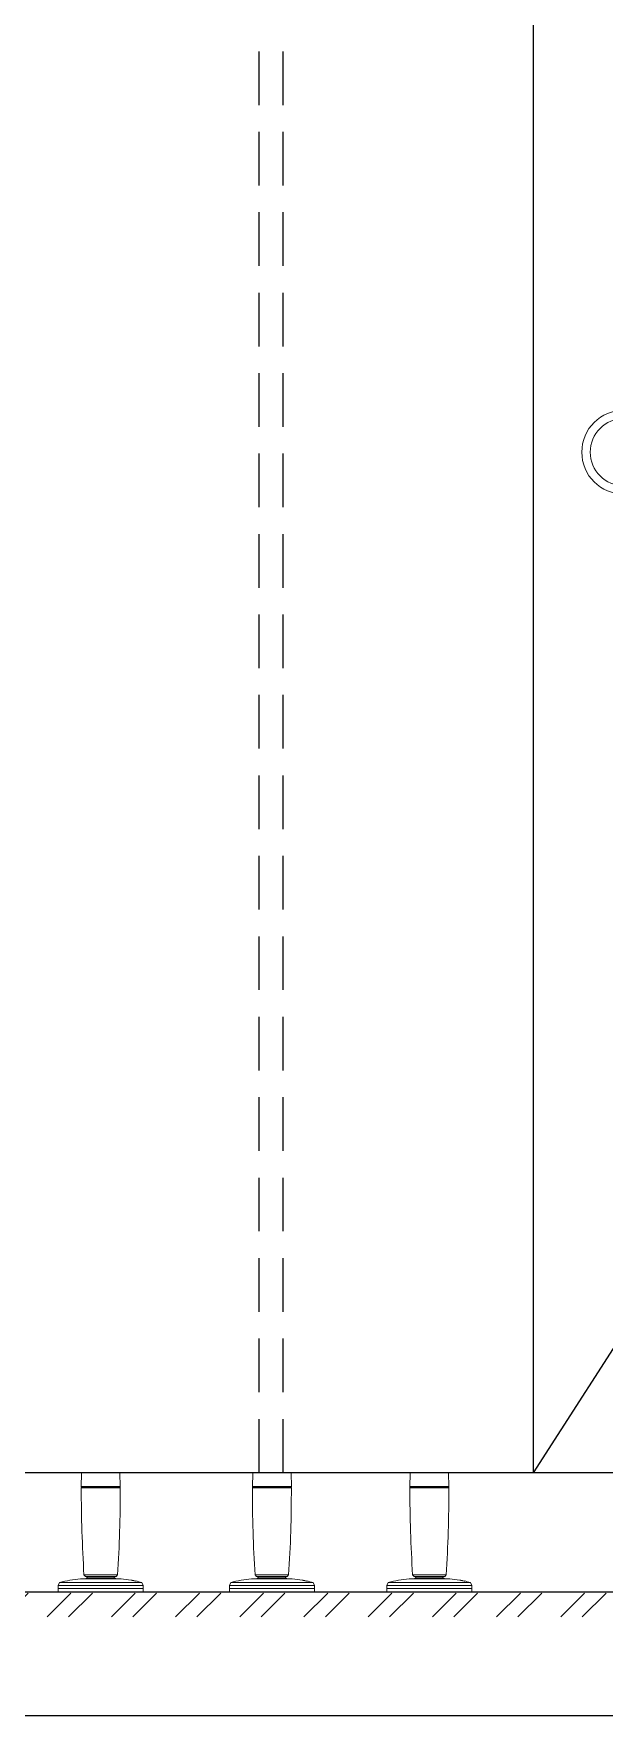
# Model space of a CAD drawing. Extents: x -256 to 8104, y -176 to 5714.
# Drawn here: x 3621 to 3860, y 4124 to 4830 of the extents above; entities that cross this region are included whole.
import ezdxf

# ---------------------------------------------------------------- set-up
doc = ezdxf.new("R2010")
doc.units = 0
doc.header["$LTSCALE"] = 30
doc.linetypes.add('HIDDEN', pattern=[0.375, 0.25, -0.125])
doc.layers.get('0').update_dxf_attribs({"linetype": 'CONTINUOUS'})
for name, color, linetype in [('FIN', 5, 'CONTINUOUS'), ('HAT', 8, 'CONTINUOUS'), ('HID', 9, 'HIDDEN'), ('잠금쇠(회전형)', 4, 'CONTINUOUS'), ('치수', 1, 'CONTINUOUS'), ('판넬', 2, 'CONTINUOUS')]:
    doc.layers.add(name, color=color, linetype=linetype)

# ---------------------------------------------------------------- blocks, each defined once
blk = doc.blocks.new('AURA_35', base_point=(148321.4807597921, -6824.23637572874))
at = {"layer": 'HAT'}
h = blk.add_hatch(dxfattribs=at)
h.set_pattern_fill('ANSI32', color=256, scale=2, style=0)
h.set_pattern_definition([(45, (139705.6304908586, -6959.496346667662), (-13.47038418160373, 13.47038418160373), []), (45, (139714.6107508586, -6959.496346667662), (-13.47038418160373, 13.47038418160373), [])])
h.paths.add_polyline_path([(150944.9705087262, -2658.748838973063), (152638.6138677372, -2658.748838973063), (152638.6138677372, -2648.748838973063), (150944.9705087262, -2648.748838973063)])
blk.add_line((151041.7140632317, -2648.270973585168), (152541.7140632317, -2648.270973585168))
at = {"color": 8}
blk.add_line((150840.2959556782, -2700.075111798613), (154188.1206789843, -2700.075111798613), dxfattribs=at)
at = {"layer": 'FIN', "color": 4, "linetype": 'Continuous', "lineweight": 15}
for p, q in [((151962.1954202844, -2598.546999256014), (151962.1954202844, -2598.546999256015)), ((151962.2688244112, -2598.270973585168), (151978.2101537171, -2598.270973585168)), ((151978.4138800593, -2604.107463351566), (151978.2787639103, -2598.529512544372)), ((152033.9903910877, -2598.546999256014), (152033.9903910877, -2598.546999256015)), ((152034.0637952145, -2598.270973585168), (152050.0051245204, -2598.270973585168)), ((152050.2088508626, -2604.107463351566), (152050.0737347136, -2598.529512544372)), ((152100.0790300672, -2598.546999256014), (152100.0790300672, -2598.546999256015)), ((152100.152434194, -2598.270973585168), (152116.0937634999, -2598.270973585168)), ((152116.2974898421, -2604.107463351566), (152116.1623736931, -2598.529512544372)), ((151962.3545166622, -2604.403981358853), (151978.1324052283, -2604.403981358853)), ((152034.1494874655, -2604.403981358853), (152049.9273760317, -2604.403981358853)), ((152100.2381264451, -2604.403981358853), (152116.0160150112, -2604.403981358853)), ((151952.9865865025, -2644.34451641979), (151952.4279714259, -2645.556814045511)), ((151952.4279714259, -2645.556814045511), (151952.4279714259, -2646.810687558992)), ((151963.2014193151, -2641.170520513889), (151963.8182024301, -2641.787303628948)), ((151976.6687194605, -2641.787303628948), (151963.8182024301, -2641.787303628948)), ((151964.6943740458, -2642.048079229666), (151964.1057426244, -2642.725222220381)), ((151976.3811792662, -2642.725222220381), (151964.1057426244, -2642.725222220381)), ((151964.6943740458, -2641.787303628948), (151964.6943740458, -2642.048079229666)), ((151964.6943740458, -2642.048079229666), (151975.7925478447, -2642.048079229666)), ((151975.7925478447, -2642.048079229666), (151975.7925478447, -2641.787303628948)), ((151976.3811792662, -2642.725222220381), (151975.7925478447, -2642.048079229666)), ((151976.6687194605, -2641.787303628948), (151977.2855025755, -2641.170520513889)), ((151988.0589504646, -2645.556814045511), (151987.5003353881, -2644.34451641979)), ((151988.0589504646, -2646.810687558992), (151988.0589504646, -2645.556814045511)), ((152024.7815573058, -2644.34451641979), (152024.2229422293, -2645.556814045511)), ((152024.2229422293, -2645.556814045511), (152024.2229422293, -2646.810687558992)), ((152034.9963901184, -2641.170520513889), (152035.6131732334, -2641.787303628948)), ((152048.4636902638, -2641.787303628948), (152035.6131732334, -2641.787303628948)), ((152036.4893448491, -2642.048079229666), (152035.9007134277, -2642.725222220381)), ((152048.1761500695, -2642.725222220381), (152035.9007134277, -2642.725222220381)), ((152036.4893448491, -2641.787303628948), (152036.4893448491, -2642.048079229666)), ((152036.4893448491, -2642.048079229666), (152047.5875186481, -2642.048079229666)), ((152047.5875186481, -2642.048079229666), (152047.5875186481, -2641.787303628948)), ((152048.1761500695, -2642.725222220381), (152047.5875186481, -2642.048079229666)), ((152048.4636902638, -2641.787303628948), (152049.0804733788, -2641.170520513889)), ((152059.8539212679, -2645.556814045511), (152059.2953061914, -2644.34451641979)), ((152059.8539212679, -2646.810687558992), (152059.8539212679, -2645.556814045511)), ((152090.8701962853, -2644.34451641979), (152090.3115812088, -2645.556814045511)), ((152090.3115812088, -2645.556814045511), (152090.3115812088, -2646.810687558992)), ((152101.0850290979, -2641.170520513889), (152101.701812213, -2641.787303628948)), ((152114.5523292433, -2641.787303628948), (152101.701812213, -2641.787303628948)), ((152102.5779838287, -2642.048079229666), (152101.9893524072, -2642.725222220381)), ((152114.264789049, -2642.725222220381), (152101.9893524072, -2642.725222220381)), ((152102.5779838287, -2641.787303628948), (152102.5779838287, -2642.048079229666)), ((152102.5779838287, -2642.048079229666), (152113.6761576276, -2642.048079229666)), ((152113.6761576276, -2642.048079229666), (152113.6761576276, -2641.787303628948)), ((152114.264789049, -2642.725222220381), (152113.6761576276, -2642.048079229666)), ((152114.5523292433, -2641.787303628948), (152115.1691123584, -2641.170520513889)), ((152125.9425602475, -2645.556814045511), (152125.3839451709, -2644.34451641979)), ((152125.9425602475, -2646.810687558992), (152125.9425602475, -2645.556814045511)), ((151952.4279714259, -2646.810687558992), (151952.4279714259, -2648.270973585168)), ((151952.4279714259, -2648.270973585168), (151988.0589504646, -2648.270973585168)), ((151988.0589504646, -2648.270973585168), (151988.0589504646, -2646.810687558992)), ((152024.2229422293, -2646.810687558992), (152024.2229422293, -2648.270973585168)), ((152024.2229422293, -2648.270973585168), (152059.8539212679, -2648.270973585168)), ((152059.8539212679, -2648.270973585168), (152059.8539212679, -2646.810687558992)), ((152090.3115812088, -2646.810687558992), (152090.3115812088, -2648.270973585168)), ((152090.3115812088, -2648.270973585168), (152125.9425602475, -2648.270973585168)), ((152125.9425602475, -2648.270973585168), (152125.9425602475, -2646.810687558992))]:
    blk.add_line(p, q, dxfattribs=at)
at = {"layer": 'FIN', "linetype": 'Continuous', "lineweight": 15}
for p, q in [((151978.4244440919, -2604.692765445089), (151962.0624777989, -2604.692765445089)), ((151962.0696251512, -2604.108058046928), (151978.4172967394, -2604.108058046928)), ((152050.2194148952, -2604.692765445089), (152033.8574486022, -2604.692765445089)), ((152033.8645959545, -2604.108058046928), (152050.2122675427, -2604.108058046928)), ((152116.3080538747, -2604.692765445089), (152099.9460875817, -2604.692765445089)), ((152099.953234934, -2604.108058046928), (152116.3009065222, -2604.108058046928)), ((151988.0589504646, -2645.556814045511), (151952.4279714259, -2645.556814045511)), ((151952.9865865025, -2644.34451641979), (151987.5003353881, -2644.34451641979)), ((151978.7715313381, -2642.852495202454), (151961.7153905524, -2642.852495202454)), ((151961.9345318827, -2642.83444064177), (151978.5523900079, -2642.83444064177)), ((151963.201419316, -2641.170520513889), (151977.2855025755, -2641.170520513889)), ((152059.8539212679, -2645.556814045511), (152024.2229422293, -2645.556814045511)), ((152024.7815573058, -2644.34451641979), (152059.2953061914, -2644.34451641979)), ((152050.5665021415, -2642.852495202454), (152033.5103613557, -2642.852495202454)), ((152033.729502686, -2642.83444064177), (152050.3473608112, -2642.83444064177)), ((152034.9963901193, -2641.170520513889), (152049.0804733788, -2641.170520513889)), ((152125.9425602475, -2645.556814045511), (152090.3115812088, -2645.556814045511)), ((152090.8701962853, -2644.34451641979), (152125.3839451709, -2644.34451641979)), ((152116.655141121, -2642.852495202454), (152099.5990003353, -2642.852495202454)), ((152099.8181416656, -2642.83444064177), (152116.4359997907, -2642.83444064177)), ((152101.0850290988, -2641.170520513889), (152115.1691123584, -2641.170520513889)), ((151988.0589504646, -2646.810687558992), (151952.4279714259, -2646.810687558992)), ((151952.4279714259, -2646.810687558992), (151988.0589504646, -2646.810687558992)), ((151953.8816366392, -2648.387796467258), (151953.8816366392, -2648.270973585168)), ((151953.8899739592, -2648.387796467258), (151953.8816366392, -2648.387796467258)), ((151953.8899739592, -2648.387796467258), (151953.8899739592, -2648.270973585168)), ((151955.1263494613, -2648.387796467258), (151953.8899739592, -2648.387796467258)), ((151955.1263494613, -2648.387796467258), (151955.1263494613, -2648.270973585168)), ((151955.1364032883, -2648.387796467258), (151955.1263494613, -2648.387796467258)), ((151955.1364032883, -2648.387796467258), (151955.1364032883, -2648.270973585168)), ((151972.2878613819, -2648.387796467258), (151972.2878613819, -2648.270973585168)), ((151972.8719757924, -2648.387796467258), (151972.2878613819, -2648.387796467258)), ((151972.8719757924, -2648.387796467258), (151972.8719757924, -2648.270973585168)), ((151973.6827566636, -2648.387796467258), (151973.6827566636, -2648.270973585168)), ((151973.6958348125, -2648.387796467258), (151973.6958348125, -2648.270973585168)), ((151973.7154520358, -2648.387796467258), (151973.7154520358, -2648.270973585168)), ((151973.7792080118, -2648.387796467258), (151973.7792080118, -2648.270973585168)), ((151974.0274884949, -2648.387796467258), (151973.7792080118, -2648.387796467258)), ((151974.0274884949, -2648.387796467258), (151974.0274884949, -2648.270973585168)), ((151974.1218963823, -2648.387796467258), (151974.0274884949, -2648.387796467258)), ((151974.1218963823, -2648.387796467258), (151974.1218963823, -2648.270973585168)), ((151974.1991391993, -2648.387796467258), (151974.1218963823, -2648.387796467258)), ((151974.1991391993, -2648.387796467258), (151974.1991391993, -2648.270973585168)), ((151974.2336736862, -2648.387796467258), (151974.1991391993, -2648.387796467258)), ((151974.2336736862, -2648.387796467258), (151974.2336736862, -2648.270973585168)), ((151974.2521335333, -2648.387796467258), (151974.2336736862, -2648.387796467258)), ((151974.2626908291, -2648.387796467258), (151974.2626908291, -2648.270973585168)), ((151974.4392458393, -2648.387796467258), (151974.4392458393, -2648.270973585168)), ((151974.6585091796, -2648.387796467258), (151974.6585091796, -2648.270973585168)), ((151974.6625961011, -2648.387796467258), (151974.6625961011, -2648.270973585168)), ((151974.7420867249, -2648.387796467258), (151974.6690406541, -2648.387796467258)), ((151974.7420867249, -2648.387796467258), (151974.7420867249, -2648.270973585168)), ((151974.7813211717, -2648.387796467258), (151974.7420867249, -2648.387796467258)), ((151974.7813211717, -2648.387796467258), (151974.7813211717, -2648.270973585168)), ((151974.8661247935, -2648.387796467258), (151974.7813211717, -2648.387796467258)), ((151974.8661247935, -2648.387796467258), (151974.8661247935, -2648.270973585168)), ((151985.1226846336, -2648.387796467258), (151985.1226846336, -2648.270973585168)), ((151985.3240063883, -2648.387796467258), (151985.3240063883, -2648.270973585168)), ((151985.7661295597, -2648.387796467258), (151985.7661295597, -2648.270973585168)), ((151986.2082527312, -2648.387796467258), (151986.2082527312, -2648.270973585168)), ((151986.4095744859, -2648.387796467258), (151986.4095744859, -2648.270973585168)), ((152059.8539212679, -2646.810687558992), (152024.2229422293, -2646.810687558992)), ((152024.2229422293, -2646.810687558992), (152059.8539212679, -2646.810687558992)), ((152025.6766074425, -2648.387796467258), (152025.6766074425, -2648.270973585168)), ((152025.6849447625, -2648.387796467258), (152025.6766074425, -2648.387796467258)), ((152025.6849447625, -2648.387796467258), (152025.6849447625, -2648.270973585168)), ((152026.9213202646, -2648.387796467258), (152025.6849447625, -2648.387796467258)), ((152026.9213202646, -2648.387796467258), (152026.9213202646, -2648.270973585168)), ((152026.9313740916, -2648.387796467258), (152026.9213202646, -2648.387796467258)), ((152026.9313740916, -2648.387796467258), (152026.9313740916, -2648.270973585168)), ((152044.0828321852, -2648.387796467258), (152044.0828321852, -2648.270973585168)), ((152044.6669465957, -2648.387796467258), (152044.0828321852, -2648.387796467258)), ((152044.6669465957, -2648.387796467258), (152044.6669465957, -2648.270973585168)), ((152045.4777274669, -2648.387796467258), (152045.4777274669, -2648.270973585168)), ((152045.4908056158, -2648.387796467258), (152045.4908056158, -2648.270973585168)), ((152045.5104228392, -2648.387796467258), (152045.5104228392, -2648.270973585168)), ((152045.5741788151, -2648.387796467258), (152045.5741788151, -2648.270973585168)), ((152045.8224592982, -2648.387796467258), (152045.5741788151, -2648.387796467258)), ((152045.8224592982, -2648.387796467258), (152045.8224592982, -2648.270973585168)), ((152045.9168671856, -2648.387796467258), (152045.8224592982, -2648.387796467258)), ((152045.9168671856, -2648.387796467258), (152045.9168671856, -2648.270973585168)), ((152045.9941100026, -2648.387796467258), (152045.9168671856, -2648.387796467258)), ((152045.9941100026, -2648.387796467258), (152045.9941100026, -2648.270973585168)), ((152046.0286444895, -2648.387796467258), (152045.9941100026, -2648.387796467258)), ((152046.0286444895, -2648.387796467258), (152046.0286444895, -2648.270973585168)), ((152046.0471043366, -2648.387796467258), (152046.0286444895, -2648.387796467258)), ((152046.0576616324, -2648.387796467258), (152046.0576616324, -2648.270973585168)), ((152046.2342166427, -2648.387796467258), (152046.2342166427, -2648.270973585168)), ((152046.4534799829, -2648.387796467258), (152046.4534799829, -2648.270973585168)), ((152046.4575669044, -2648.387796467258), (152046.4575669044, -2648.270973585168)), ((152046.5370575283, -2648.387796467258), (152046.4640114574, -2648.387796467258)), ((152046.5370575283, -2648.387796467258), (152046.5370575283, -2648.270973585168)), ((152046.576291975, -2648.387796467258), (152046.5370575283, -2648.387796467258)), ((152046.576291975, -2648.387796467258), (152046.576291975, -2648.270973585168)), ((152046.6610955968, -2648.387796467258), (152046.576291975, -2648.387796467258)), ((152046.6610955968, -2648.387796467258), (152046.6610955968, -2648.270973585168)), ((152056.9176554369, -2648.387796467258), (152056.9176554369, -2648.270973585168)), ((152057.1189771916, -2648.387796467258), (152057.1189771916, -2648.270973585168)), ((152057.5611003631, -2648.387796467258), (152057.5611003631, -2648.270973585168)), ((152058.0032235345, -2648.387796467258), (152058.0032235345, -2648.270973585168)), ((152058.2045452892, -2648.387796467258), (152058.2045452892, -2648.270973585168)), ((152125.9425602475, -2646.810687558992), (152090.3115812088, -2646.810687558992)), ((152090.3115812088, -2646.810687558992), (152125.9425602475, -2646.810687558992)), ((152091.7652464221, -2648.387796467258), (152091.7652464221, -2648.270973585168)), ((152091.773583742, -2648.387796467258), (152091.7652464221, -2648.387796467258)), ((152091.773583742, -2648.387796467258), (152091.773583742, -2648.270973585168)), ((152093.0099592442, -2648.387796467258), (152091.773583742, -2648.387796467258)), ((152093.0099592442, -2648.387796467258), (152093.0099592442, -2648.270973585168)), ((152093.0200130711, -2648.387796467258), (152093.0099592442, -2648.387796467258)), ((152093.0200130711, -2648.387796467258), (152093.0200130711, -2648.270973585168)), ((152110.1714711648, -2648.387796467258), (152110.1714711648, -2648.270973585168)), ((152110.7555855753, -2648.387796467258), (152110.1714711648, -2648.387796467258)), ((152110.7555855753, -2648.387796467258), (152110.7555855753, -2648.270973585168)), ((152111.5663664464, -2648.387796467258), (152111.5663664464, -2648.270973585168)), ((152111.5794445953, -2648.387796467258), (152111.5794445953, -2648.270973585168)), ((152111.5990618187, -2648.387796467258), (152111.5990618187, -2648.270973585168)), ((152111.6628177946, -2648.387796467258), (152111.6628177946, -2648.270973585168)), ((152111.9110982777, -2648.387796467258), (152111.6628177946, -2648.387796467258)), ((152111.9110982777, -2648.387796467258), (152111.9110982777, -2648.270973585168)), ((152112.0055061651, -2648.387796467258), (152111.9110982777, -2648.387796467258)), ((152112.0055061651, -2648.387796467258), (152112.0055061651, -2648.270973585168)), ((152112.0827489821, -2648.387796467258), (152112.0055061651, -2648.387796467258)), ((152112.0827489821, -2648.387796467258), (152112.0827489821, -2648.270973585168)), ((152112.1172834691, -2648.387796467258), (152112.0827489821, -2648.387796467258)), ((152112.1172834691, -2648.387796467258), (152112.1172834691, -2648.270973585168)), ((152112.1357433162, -2648.387796467258), (152112.1172834691, -2648.387796467258)), ((152112.1463006119, -2648.387796467258), (152112.1463006119, -2648.270973585168)), ((152112.3228556222, -2648.387796467258), (152112.3228556222, -2648.270973585168)), ((152112.5421189624, -2648.387796467258), (152112.5421189624, -2648.270973585168)), ((152112.546205884, -2648.387796467258), (152112.546205884, -2648.270973585168)), ((152112.6256965078, -2648.387796467258), (152112.5526504369, -2648.387796467258)), ((152112.6256965078, -2648.387796467258), (152112.6256965078, -2648.270973585168)), ((152112.6649309545, -2648.387796467258), (152112.6256965078, -2648.387796467258)), ((152112.6649309545, -2648.387796467258), (152112.6649309545, -2648.270973585168)), ((152112.7497345763, -2648.387796467258), (152112.6649309545, -2648.387796467258)), ((152112.7497345763, -2648.387796467258), (152112.7497345763, -2648.270973585168)), ((152123.0062944164, -2648.387796467258), (152123.0062944164, -2648.270973585168)), ((152123.2076161711, -2648.387796467258), (152123.2076161711, -2648.270973585168)), ((152123.6497393426, -2648.387796467258), (152123.6497393426, -2648.270973585168)), ((152124.091862514, -2648.387796467258), (152124.091862514, -2648.270973585168)), ((152124.2931842687, -2648.387796467258), (152124.2931842687, -2648.270973585168))]:
    blk.add_line(p, q, dxfattribs=at)
at = {"layer": 'FIN', "color": 4, "linetype": 'Continuous', "lineweight": 15}
for points in [[(151962.2688244112, -2598.270973585168, 0.1240365111786908), (151962.1954900952, -2598.541672189341, -0.0010964770682574), (151962.1950528909, -2598.563597345682), (151962.0723267051, -2604.108116860086)], [(152034.0637952145, -2598.270973585168, 0.1240365111786908), (152033.9904608985, -2598.541672189341, -0.0010964770682574), (152033.9900236942, -2598.563597345682), (152033.8672975084, -2604.108116860086)], [(152100.152434194, -2598.270973585168, 0.1240365111786908), (152100.079099878, -2598.541672189341, -0.0010964770682574), (152100.0786626738, -2598.563597345682), (152099.9559364879, -2604.108116860086)]]:
    blk.add_lwpolyline(points, format="xyb", dxfattribs=at)
at = {"layer": 'FIN', "color": 4, "linetype": 'Continuous', "lineweight": 15, "flags": 128}
for points in [[(151978.2787639103, -2598.529512544372, 0.1181345338978041), (151978.2101537171, -2598.270973585168, 0.1181345338978041)], [(152050.0737347136, -2598.529512544372, 0.1181345338978041), (152050.0051245204, -2598.270973585168, 0.1181345338978041)], [(152116.1623736931, -2598.529512544372, 0.1181345338978041), (152116.0937634999, -2598.270973585168, 0.1181345338978041)]]:
    blk.add_lwpolyline(points, format="xyb", dxfattribs=at)
at = {"layer": 'FIN', "color": 4, "linetype": 'Continuous', "lineweight": 15}
for centre, radius, start, end in [((151962.3545166622, -2604.696038564087), 0.2920572052351236, 90, 179.3578661063686), ((152540.7533531534, -2604.977314016415), 578.6842214933279, 179.971822797994, 183.5858737357591), ((151962.3616567665, -2604.111924153617), 0.2920572052351446, 179.2415250781167, 270), ((151424.3004132751, -2605.753237365571), 554.1170555799023, 356.3353556062746, 0.1096530644606392), ((151978.1252651241, -2604.111924153617), 0.2920572052351236, 270, 0.7584749218832875), ((151978.1324052283, -2604.696038564087), 0.292057205235124, 0.642133893631359, 90), ((152034.1494874655, -2604.696038564087), 0.2920572052351236, 90, 179.3578661063686), ((152612.5483239567, -2604.977314016415), 578.6842214933279, 179.971822797994, 183.5858737357591), ((152034.1566275698, -2604.111924153617), 0.2920572052351446, 179.2415250781167, 270), ((151496.0953840784, -2605.753237365571), 554.1170555799023, 356.3353556062748, 0.1096530644606392), ((152049.9202359274, -2604.111924153617), 0.2920572052351236, 270, 0.7584749218832875), ((152049.9273760317, -2604.696038564087), 0.292057205235124, 0.642133893631359, 90), ((152100.2381264451, -2604.696038564087), 0.2920572052351236, 90, 179.3578661063686), ((152678.6369629362, -2604.977314016415), 578.6842214933279, 179.971822797994, 183.5858737357593), ((152100.2452665493, -2604.111924153617), 0.2920572052351446, 179.2415250781167, 270), ((151562.184023058, -2605.753237365571), 554.1170555799023, 356.3353556062746, 0.1096530644606392), ((152116.0088749069, -2604.111924153617), 0.2920572052351236, 270, 0.7584749218832875), ((152116.0160150112, -2604.696038564087), 0.292057205235124, 0.642133893631359, 90), ((151964.6943740458, -2686.559673191492), 43.80858078526924, 93.89912187631654, 105.5006155804033), ((151961.9490363166, -2643.00907365527), 0.1752343231410802, 94.74789814009716, 116.6788001111717), ((151964.6943740458, -2676.062869780671), 33.34284378699842, 91.01154683960904, 94.74789813599656), ((151975.7925478447, -2676.062869780671), 33.34284378699842, 85.25210186395336, 88.98845316034094), ((151978.537885574, -2643.00907365527), 0.1752343231410802, 63.32119989946753, 85.25210185990284), ((151975.7925478447, -2686.559673191492), 43.80858078526924, 80.5831283541176, 86.10087812364532), ((151975.7925478447, -2686.559673191492), 43.80858078526923, 74.49938441955713, 78.12698254121608), ((152036.4893448491, -2686.559673191492), 43.80858078526924, 93.89912187631654, 105.5006155804033), ((152033.7440071199, -2643.00907365527), 0.1752343231410802, 94.74789813053998, 116.6788001111717), ((152036.4893448491, -2676.062869780671), 33.34284378699842, 91.01154683960904, 94.74789813599656), ((152047.5875186481, -2676.062869780671), 33.34284378699842, 85.25210186395336, 88.98845316034094), ((152050.3328563773, -2643.00907365527), 0.1752343231410802, 63.32119989946753, 85.25210185990284), ((152047.5875186481, -2686.559673191492), 43.80858078526924, 80.5831283541176, 86.10087812364532), ((152047.5875186481, -2686.559673191492), 43.80858078526923, 74.49938441955713, 78.12698254121608), ((152102.5779838287, -2686.559673191492), 43.80858078526924, 93.89912187631654, 105.5006155804033), ((152099.8326460995, -2643.00907365527), 0.1752343231410802, 94.74789814009716, 116.6788001111717), ((152102.5779838287, -2676.062869780671), 33.34284378699842, 91.01154683960904, 94.74789813599656), ((152113.6761576276, -2676.062869780671), 33.34284378699842, 85.25210186400345, 88.98845316034094), ((152116.4214953568, -2643.00907365527), 0.1752343231410802, 63.32119989946753, 85.25210186946003), ((152113.6761576276, -2686.559673191492), 43.80858078526924, 80.5831283541176, 86.10087812364532), ((152113.6761576276, -2686.559673191492), 43.80858078526923, 74.49938441955713, 78.12698254125479)]:
    blk.add_arc(centre, radius, start, end, dxfattribs=at)
for points, knots in [([(151982.9602395356, -2643.341446814016), (151982.9594301109, -2643.341309507179), (151982.9545448824, -2643.34048080094), (151982.9727284591, -2643.343562861927), (151982.9985724556, -2643.347957695403), (151983.0083073036, -2643.3496131296)], [0, 0, 0, 0, 0.1101518921963936, 0.6648143790659731, 1, 1, 1, 1]), ([(151983.0083072935, -2643.349613138463), (151983.0295558942, -2643.353232156733), (151983.072044287, -2643.360468693021), (151983.1631866107, -2643.376082599769), (151983.2616804844, -2643.393061284829), (151983.3491680702, -2643.408229993822), (151983.3929053314, -2643.415863219879), (151983.4091702484, -2643.41870184728)], [0, 0, 0, 0, 0.2159726614481043, 0.4318557920874068, 0.6498983039243137, 0.869804947718593, 0.9999999999999999, 0.9999999999999999, 0.9999999999999999, 0.9999999999999999]), ([(151983.7545994449, -2643.495322416588), (151983.6862624411, -2643.48272050629), (151983.5695001226, -2643.461188566286), (151983.4526093766, -2643.440365803249), (151983.4041307986, -2643.431729893416)], [0, 0, 0, 0, 0.585265902714529, 1, 1, 1, 1]), ([(151983.4041307986, -2643.431729893416), (151983.4041307986, -2643.435908109032), (151983.4041307986, -2643.444332386882), (151983.4041307986, -2643.457454602365), (151983.4041307986, -2643.464068551315)], [0, 0, 0, 0, 0.4959731489804719, 1, 1, 1, 1]), ([(151983.4041307986, -2643.464068551315), (151983.4515736879, -2643.47260607784), (151983.5684648367, -2643.493641080077), (151983.6852275139, -2643.515378632197), (151983.7545994449, -2643.528293512192)], [0, 0, 0, 0, 0.4058723850268369, 1, 1, 1, 1]), ([(151985.15647403, -2643.789241646871), (151984.9100725633, -2643.736156073769), (151984.4439109724, -2643.635724629356), (151983.9754456196, -2643.546669869577), (151983.7545994449, -2643.504687249283)], [0, 0, 0, 0, 0.5285752227382234, 1, 1, 1, 1]), ([(151983.7545994449, -2643.528293512192), (151983.7545994449, -2643.525776412807), (151983.7545994449, -2643.52091058112), (151983.7545994449, -2643.516635951726), (151983.7545994449, -2643.514572592205)], [0, 0, 0, 0, 0.5173009571340634, 1, 1, 1, 1]), ([(151983.7545994449, -2643.514572592205), (151983.975098183, -2643.556602733857), (151984.4435642126, -2643.645898907437), (151984.9097262709, -2643.746545739972), (151985.15647403, -2643.799819874905)], [0, 0, 0, 0, 0.4706824487844061, 1, 1, 1, 1]), ([(151985.15647403, -2643.799819874905), (151985.15647403, -2643.797832888606), (151985.15647403, -2643.794082141583), (151985.15647403, -2643.790789831196), (151985.15647403, -2643.789241646871)], [0, 0, 0, 0, 0.5297574829664784, 1, 1, 1, 1]), ([(152054.7552103389, -2643.341446814016), (152054.7544009142, -2643.341309507179), (152054.7495156857, -2643.34048080094), (152054.7676992625, -2643.343562861927), (152054.793543259, -2643.347957695403), (152054.8032781069, -2643.3496131296)], [0, 0, 0, 0, 0.1101518921963936, 0.6648143790659731, 1, 1, 1, 1]), ([(152054.8032780968, -2643.349613138463), (152054.8245266975, -2643.353232156733), (152054.8670150903, -2643.360468693021), (152054.958157414, -2643.376082599769), (152055.0566512877, -2643.393061284829), (152055.1441388736, -2643.408229993822), (152055.1878761347, -2643.415863219879), (152055.2041410517, -2643.41870184728)], [0, 0, 0, 0, 0.2159726614481043, 0.4318557920874068, 0.6498983039243137, 0.869804947718593, 0.9999999999999999, 0.9999999999999999, 0.9999999999999999, 0.9999999999999999]), ([(152055.5495702482, -2643.495322416588), (152055.4812332445, -2643.48272050629), (152055.3644709259, -2643.461188566286), (152055.24758018, -2643.440365803249), (152055.1991016019, -2643.431729893416)], [0, 0, 0, 0, 0.585265902714529, 1, 1, 1, 1]), ([(152055.1991016019, -2643.431729893416), (152055.1991016019, -2643.435908109032), (152055.1991016019, -2643.444332386882), (152055.1991016019, -2643.457454602365), (152055.1991016019, -2643.464068551315)], [0, 0, 0, 0, 0.4959731489804719, 1, 1, 1, 1]), ([(152055.1991016019, -2643.464068551315), (152055.2465444913, -2643.47260607784), (152055.36343564, -2643.493641080077), (152055.4801983172, -2643.515378632197), (152055.5495702482, -2643.528293512192)], [0, 0, 0, 0, 0.4058723850268369, 1, 1, 1, 1]), ([(152056.9514448333, -2643.789241646871), (152056.7050433666, -2643.736156073769), (152056.2388817757, -2643.635724629356), (152055.7704164229, -2643.546669869577), (152055.5495702482, -2643.504687249283)], [0, 0, 0, 0, 0.5285752227382234, 1, 1, 1, 1]), ([(152055.5495702482, -2643.528293512192), (152055.5495702482, -2643.525776412807), (152055.5495702482, -2643.52091058112), (152055.5495702482, -2643.516635951726), (152055.5495702482, -2643.514572592205)], [0, 0, 0, 0, 0.5173009571340634, 1, 1, 1, 1]), ([(152055.5495702482, -2643.514572592205), (152055.7700689863, -2643.556602733857), (152056.2385350159, -2643.645898907437), (152056.7046970742, -2643.746545739972), (152056.9514448333, -2643.799819874905)], [0, 0, 0, 0, 0.4706824487844061, 1, 1, 1, 1]), ([(152056.9514448333, -2643.799819874905), (152056.9514448333, -2643.797832888606), (152056.9514448333, -2643.794082141583), (152056.9514448333, -2643.790789831196), (152056.9514448333, -2643.789241646871)], [0, 0, 0, 0, 0.5297574829664784, 1, 1, 1, 1]), ([(152120.8438493184, -2643.341446814016), (152120.8430398937, -2643.341309507179), (152120.8381546652, -2643.34048080094), (152120.856338242, -2643.343562861927), (152120.8821822385, -2643.347957695403), (152120.8919170864, -2643.3496131296)], [0, 0, 0, 0, 0.1101518921963936, 0.6648143790659731, 1, 1, 1, 1]), ([(152120.8919170763, -2643.349613138463), (152120.913165677, -2643.353232156733), (152120.9556540699, -2643.360468693021), (152121.0467963935, -2643.376082599769), (152121.1452902672, -2643.393061284829), (152121.2327778531, -2643.408229993822), (152121.2765151143, -2643.415863219879), (152121.2927800312, -2643.41870184728)], [0, 0, 0, 0, 0.2159726614481043, 0.4318557920874068, 0.6498983039243137, 0.869804947718593, 0.9999999999999999, 0.9999999999999999, 0.9999999999999999, 0.9999999999999999]), ([(152121.6382092278, -2643.495322416588), (152121.569872224, -2643.48272050629), (152121.4531099054, -2643.461188566286), (152121.3362191595, -2643.440365803249), (152121.2877405815, -2643.431729893416)], [0, 0, 0, 0, 0.585265902714529, 1, 1, 1, 1]), ([(152121.2877405815, -2643.431729893416), (152121.2877405815, -2643.435908109032), (152121.2877405815, -2643.444332386882), (152121.2877405815, -2643.457454602365), (152121.2877405815, -2643.464068551315)], [0, 0, 0, 0, 0.4959731489804719, 1, 1, 1, 1]), ([(152121.2877405815, -2643.464068551315), (152121.3351834708, -2643.47260607784), (152121.4520746195, -2643.493641080077), (152121.5688372968, -2643.515378632197), (152121.6382092278, -2643.528293512192)], [0, 0, 0, 0, 0.4058723850268369, 1, 1, 1, 1]), ([(152123.0400838129, -2643.789241646871), (152122.7936823462, -2643.736156073769), (152122.3275207553, -2643.635724629356), (152121.8590554024, -2643.546669869577), (152121.6382092278, -2643.504687249283)], [0, 0, 0, 0, 0.5285752227382234, 1, 1, 1, 1]), ([(152121.6382092278, -2643.528293512192), (152121.6382092278, -2643.525776412807), (152121.6382092278, -2643.52091058112), (152121.6382092278, -2643.516635951726), (152121.6382092278, -2643.514572592205)], [0, 0, 0, 0, 0.5173009571340634, 1, 1, 1, 1]), ([(152121.6382092278, -2643.514572592205), (152121.8587079658, -2643.556602733857), (152122.3271739955, -2643.645898907437), (152122.7933360537, -2643.746545739972), (152123.0400838129, -2643.799819874905)], [0, 0, 0, 0, 0.4706824487844061, 1, 1, 1, 1]), ([(152123.0400838129, -2643.799819874905), (152123.0400838129, -2643.797832888606), (152123.0400838129, -2643.794082141583), (152123.0400838129, -2643.790789831196), (152123.0400838129, -2643.789241646871)], [0, 0, 0, 0, 0.5297574829664784, 1, 1, 1, 1])]:
    blk.add_open_spline(points, degree=3, knots=knots, dxfattribs=at)
for points in [[(151983.0089858231, -2643.349728854114), (151982.9713150065, -2643.343326755758)], [(151983.4041307986, -2643.426564020345), (151983.7749689043, -2643.495945157213)], [(151983.7545994449, -2643.485282271166), (151983.7784177563, -2643.488309603648)], [(152054.8039566264, -2643.349728854114), (152054.7662858098, -2643.343326755758)], [(152055.1991016019, -2643.426564020345), (152055.5699397076, -2643.495945157213)], [(152055.5495702482, -2643.485282271166), (152055.5733885596, -2643.488309603648)], [(152120.8925956059, -2643.349728854114), (152120.8549247894, -2643.343326755758)], [(152121.2877405815, -2643.426564020345), (152121.6585786871, -2643.495945157213)], [(152121.6382092278, -2643.485282271166), (152121.6620275392, -2643.488309603648)]]:
    blk.add_open_spline(points, degree=1, dxfattribs=at)
at = {"layer": 'FIN', "linetype": 'Continuous', "lineweight": 15}
for points, knots in [([(151973.7154520358, -2648.387796467258), (151973.7085794405, -2648.387796467258), (151973.6962621737, -2648.387796467258), (151973.695965814, -2648.387796467258), (151973.6958348125, -2648.387796467258)], [0, 0, 0, 0, 0.5579643174198415, 1, 1, 1, 1]), ([(151973.7792080118, -2648.387796467258), (151973.7660455954, -2648.387796467258), (151973.7426141283, -2648.387796467258), (151973.7237287308, -2648.387796467258), (151973.7154520358, -2648.387796467258)], [0, 0, 0, 0, 0.5617410244361568, 1, 1, 1, 1]), ([(151974.4392458393, -2648.387796467258), (151974.405174253, -2648.387796467258), (151974.3443525004, -2648.387796467258), (151974.287635621, -2648.387796467258), (151974.2626908291, -2648.387796467258)], [0, 0, 0, 0, 0.5601875118537901, 1, 1, 1, 1]), ([(151974.6585091796, -2648.387796467258), (151974.6172231002, -2648.387796467258), (151974.5434924117, -2648.387796467258), (151974.4711010765, -2648.387796467258), (151974.4392458393, -2648.387796467258)], [0, 0, 0, 0, 0.5599578719942985, 1, 1, 1, 1]), ([(151985.3240063883, -2648.387796467258), (151985.2585627161, -2648.387796467258), (151985.1413964004, -2648.387796467258), (151985.1284151564, -2648.387796467258), (151985.1226846336, -2648.387796467258)], [0, 0, 0, 0, 0.5585536411281651, 1, 1, 1, 1]), ([(151985.4927145092, -2648.387796467258), (151985.4307592424, -2648.387796467258), (151985.3198298669, -2648.387796467258), (151985.2468570641, -2648.387796467258), (151985.2146403681, -2648.387796467258)], [0, 0, 0, 0, 0.558510912901248, 1, 1, 1, 1]), ([(151985.7661295597, -2648.387796467258), (151985.6765883638, -2648.387796467258), (151985.5166530681, -2648.387796467258), (151985.3828837607, -2648.387796467258), (151985.3240063883, -2648.387796467258)], [0, 0, 0, 0, 0.5598588826277925, 1, 1, 1, 1]), ([(151986.2082527312, -2648.387796467258), (151986.1319541153, -2648.387796467258), (151985.995457276, -2648.387796467258), (151985.8363149569, -2648.387796467258), (151985.7661295597, -2648.387796467258)], [0, 0, 0, 0, 0.5589771620554458, 1, 1, 1, 1]), ([(151986.4095744859, -2648.387796467258), (151986.3993676518, -2648.387796467258), (151986.3811116218, -2648.387796467258), (151986.2611462162, -2648.387796467258), (151986.2082527312, -2648.387796467258)], [0, 0, 0, 0, 0.5590938509998475, 1, 1, 1, 1]), ([(152045.5104228392, -2648.387796467258), (152045.5035502438, -2648.387796467258), (152045.491232977, -2648.387796467258), (152045.4909366174, -2648.387796467258), (152045.4908056158, -2648.387796467258)], [0, 0, 0, 0, 0.5579643174198415, 1, 1, 1, 1]), ([(152045.5741788151, -2648.387796467258), (152045.5610163987, -2648.387796467258), (152045.5375849316, -2648.387796467258), (152045.5186995341, -2648.387796467258), (152045.5104228392, -2648.387796467258)], [0, 0, 0, 0, 0.5617410244361568, 1, 1, 1, 1]), ([(152046.2342166427, -2648.387796467258), (152046.2001450563, -2648.387796467258), (152046.1393233037, -2648.387796467258), (152046.0826064243, -2648.387796467258), (152046.0576616324, -2648.387796467258)], [0, 0, 0, 0, 0.5601875118537901, 1, 1, 1, 1]), ([(152046.4534799829, -2648.387796467258), (152046.4121939035, -2648.387796467258), (152046.3384632151, -2648.387796467258), (152046.2660718798, -2648.387796467258), (152046.2342166427, -2648.387796467258)], [0, 0, 0, 0, 0.5599578719942985, 1, 1, 1, 1]), ([(152057.1189771916, -2648.387796467258), (152057.0535335194, -2648.387796467258), (152056.9363672037, -2648.387796467258), (152056.9233859598, -2648.387796467258), (152056.9176554369, -2648.387796467258)], [0, 0, 0, 0, 0.5585536411281651, 1, 1, 1, 1]), ([(152057.2876853125, -2648.387796467258), (152057.2257300457, -2648.387796467258), (152057.1148006702, -2648.387796467258), (152057.0418278675, -2648.387796467258), (152057.0096111714, -2648.387796467258)], [0, 0, 0, 0, 0.558510912901248, 1, 1, 1, 1]), ([(152057.5611003631, -2648.387796467258), (152057.4715591671, -2648.387796467258), (152057.3116238714, -2648.387796467258), (152057.1778545641, -2648.387796467258), (152057.1189771916, -2648.387796467258)], [0, 0, 0, 0, 0.5598588826277925, 1, 1, 1, 1]), ([(152058.0032235345, -2648.387796467258), (152057.9269249186, -2648.387796467258), (152057.7904280793, -2648.387796467258), (152057.6312857602, -2648.387796467258), (152057.5611003631, -2648.387796467258)], [0, 0, 0, 0, 0.5589771620554458, 1, 1, 1, 1]), ([(152058.2045452892, -2648.387796467258), (152058.1943384551, -2648.387796467258), (152058.1760824251, -2648.387796467258), (152058.0561170195, -2648.387796467258), (152058.0032235345, -2648.387796467258)], [0, 0, 0, 0, 0.5590938509998475, 1, 1, 1, 1]), ([(152111.5990618187, -2648.387796467258), (152111.5921892233, -2648.387796467258), (152111.5798719565, -2648.387796467258), (152111.5795755969, -2648.387796467258), (152111.5794445953, -2648.387796467258)], [0, 0, 0, 0, 0.5579643174198415, 1, 1, 1, 1]), ([(152111.6628177946, -2648.387796467258), (152111.6496553782, -2648.387796467258), (152111.6262239111, -2648.387796467258), (152111.6073385136, -2648.387796467258), (152111.5990618187, -2648.387796467258)], [0, 0, 0, 0, 0.5617410244361568, 1, 1, 1, 1]), ([(152112.3228556222, -2648.387796467258), (152112.2887840359, -2648.387796467258), (152112.2279622832, -2648.387796467258), (152112.1712454038, -2648.387796467258), (152112.1463006119, -2648.387796467258)], [0, 0, 0, 0, 0.5601875118537901, 1, 1, 1, 1]), ([(152112.5421189624, -2648.387796467258), (152112.500832883, -2648.387796467258), (152112.4271021946, -2648.387796467258), (152112.3547108594, -2648.387796467258), (152112.3228556222, -2648.387796467258)], [0, 0, 0, 0, 0.5599578719942985, 1, 1, 1, 1]), ([(152123.2076161711, -2648.387796467258), (152123.1421724989, -2648.387796467258), (152123.0250061832, -2648.387796467258), (152123.0120249393, -2648.387796467258), (152123.0062944164, -2648.387796467258)], [0, 0, 0, 0, 0.5585536411281651, 1, 1, 1, 1]), ([(152123.376324292, -2648.387796467258), (152123.3143690252, -2648.387796467258), (152123.2034396498, -2648.387796467258), (152123.130466847, -2648.387796467258), (152123.0982501509, -2648.387796467258)], [0, 0, 0, 0, 0.558510912901248, 1, 1, 1, 1]), ([(152123.6497393426, -2648.387796467258), (152123.5601981467, -2648.387796467258), (152123.400262851, -2648.387796467258), (152123.2664935436, -2648.387796467258), (152123.2076161711, -2648.387796467258)], [0, 0, 0, 0, 0.5598588826277925, 1, 1, 1, 1]), ([(152124.091862514, -2648.387796467258), (152124.0155638982, -2648.387796467258), (152123.8790670588, -2648.387796467258), (152123.7199247398, -2648.387796467258), (152123.6497393426, -2648.387796467258)], [0, 0, 0, 0, 0.5589771620554458, 1, 1, 1, 1]), ([(152124.2931842687, -2648.387796467258), (152124.2829774346, -2648.387796467258), (152124.2647214046, -2648.387796467258), (152124.144755999, -2648.387796467258), (152124.091862514, -2648.387796467258)], [0, 0, 0, 0, 0.5590938509998475, 1, 1, 1, 1])]:
    blk.add_open_spline(points, degree=3, knots=knots, dxfattribs=at)
for points in [[(151973.7655491691, -2648.387796467258), (151973.7430387562, -2648.387796467258)], [(152045.5605199724, -2648.387796467258), (152045.5380095595, -2648.387796467258)], [(152111.6491589519, -2648.387796467258), (152111.626648539, -2648.387796467258)]]:
    blk.add_open_spline(points, degree=1, dxfattribs=at)
at = {"layer": 'HID', "ltscale": 3}
for p, q in [((152036.7140632317, -2598.270973585167), (152036.7140632317, -1519.499613104869)), ((152046.7140632317, -2598.270973585167), (152046.7140632317, -1519.499613104869))]:
    blk.add_line(p, q, dxfattribs=at)
at = {"layer": '잠금쇠(회전형)', "linetype": 'Continuous', "lineweight": 15}
for radius in [17.63999999999999, 14.09083329606219]:
    blk.add_circle((152189.7200597623, -2170.157901242143), radius, dxfattribs=at)
at = {"layer": '치수'}
blk.add_line((152431.7140632317, -2162.913551211677), (152151.7140632317, -2598.270973585168), dxfattribs=at)
at = {"layer": '판넬'}
for p in [(152151.7140632317, -1733.270973585168), (152431.7140632315, -2598.270973585168)]:
    blk.add_line(p, (152151.7140632317, -2598.270973585168), dxfattribs=at)
at = {"layer": '판넬', "color": 3}
blk.add_line((152151.7140632315, -2598.270973585168), (151931.7140632315, -2598.270973585168), dxfattribs=at)
at = {"layer": '판넬', "color": 4}
blk.add_line((152151.7140632317, -2598.270973585168), (152051.7140632317, -2598.270973585168), dxfattribs=at)

msp = doc.modelspace()

# ---------------------------------------------------------------- block references
msp.add_blockref('AURA_35', (0, 0))

doc.saveas('drawing.dxf')
